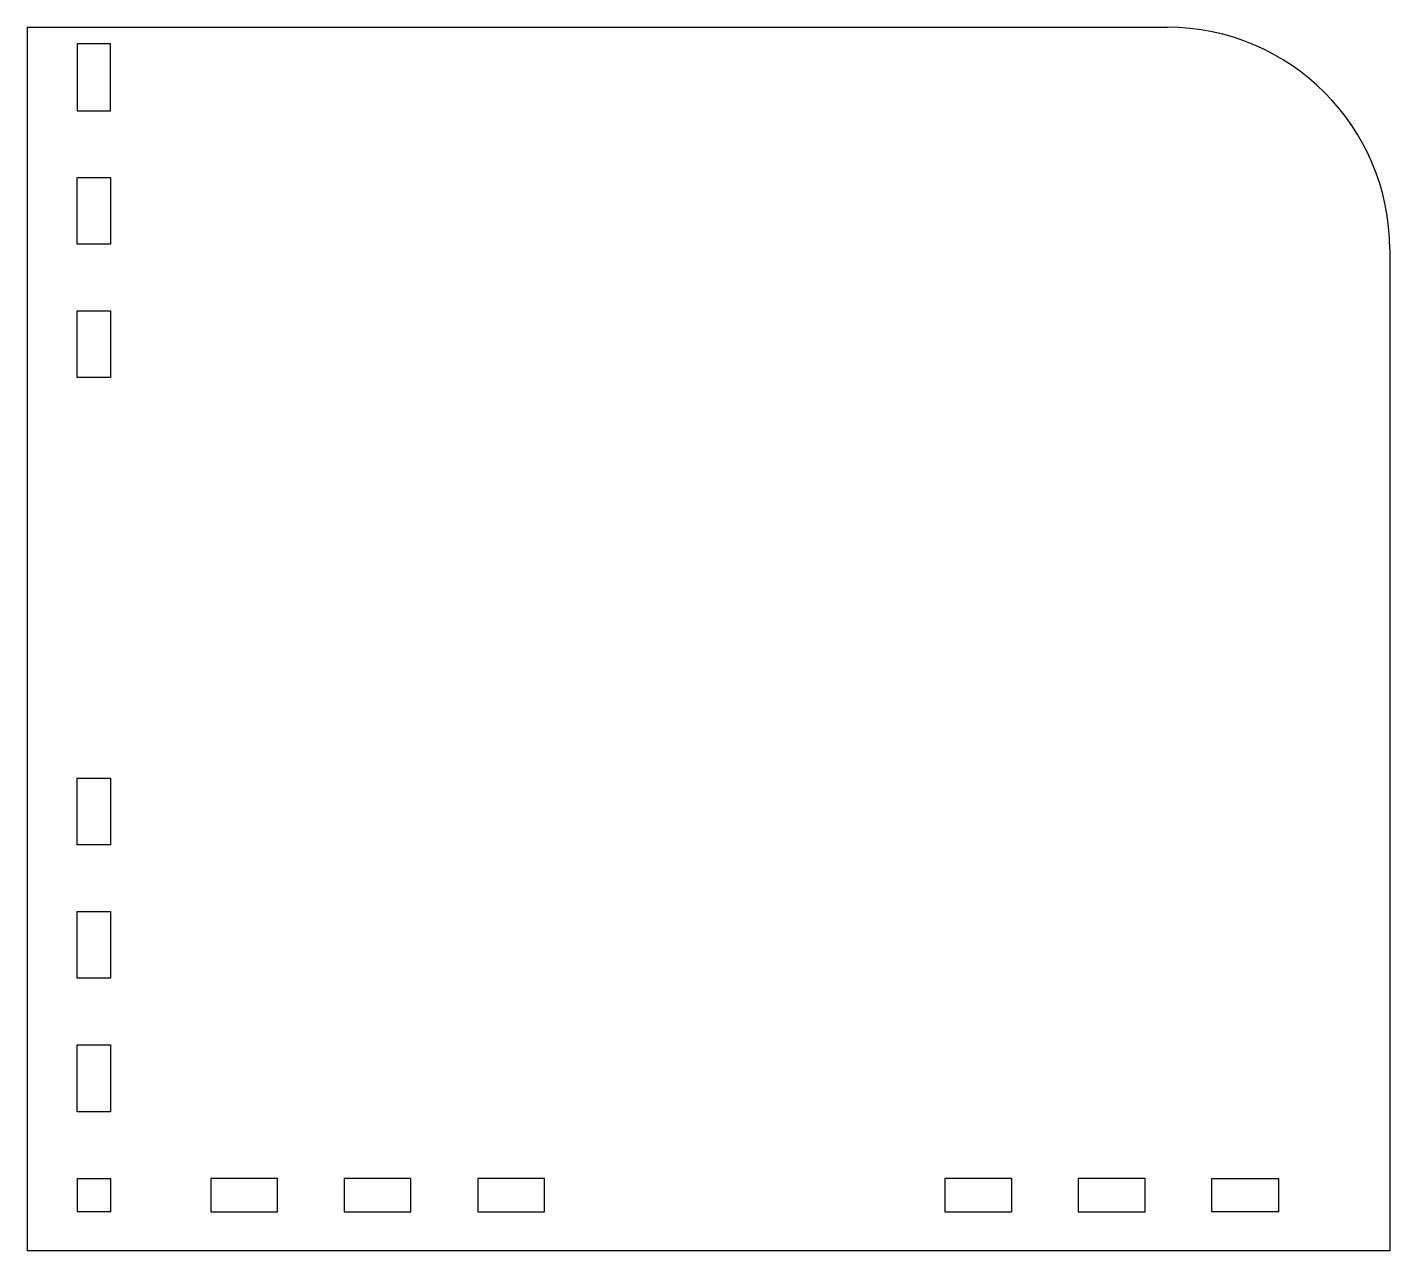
# Model space of a CAD drawing. Header units: millimetres. Extents: x 4424 to 4669, y 4061 to 4281.
import ezdxf

# ---------------------------------------------------------------- set-up
doc = ezdxf.new("R2010")
doc.units = ezdxf.units.MM

msp = doc.modelspace()

# ---------------------------------------------------------------- linework, layer by layer
for p, q in [((4424.21, 4281.08), (4424.21, 4061.08)), ((4424.21, 4281.08), (4629.21, 4281.08)), ((4433.21, 4278.08), (4433.21, 4266.08)), ((4439.21, 4278.08), (4433.21, 4278.08)), ((4439.21, 4266.08), (4439.21, 4278.08)), ((4433.21, 4266.08), (4439.21, 4266.08)), ((4433.21, 4254.08), (4439.21, 4254.08)), ((4433.21, 4242.08), (4433.21, 4254.08)), ((4439.21, 4254.08), (4439.21, 4242.08)), ((4439.21, 4242.08), (4433.21, 4242.08)), ((4669.21, 4241.08), (4669.21, 4061.08)), ((4433.21, 4230.08), (4439.21, 4230.08)), ((4433.21, 4218.08), (4433.21, 4230.08)), ((4439.21, 4230.08), (4439.21, 4218.08)), ((4439.21, 4218.08), (4433.21, 4218.08)), ((4433.21, 4146.08), (4439.21, 4146.08)), ((4433.21, 4134.08), (4433.21, 4146.08)), ((4439.21, 4146.08), (4439.21, 4134.08)), ((4439.21, 4134.08), (4433.21, 4134.08)), ((4433.21, 4122.08), (4439.21, 4122.08)), ((4433.21, 4110.08), (4433.21, 4122.08)), ((4439.21, 4122.08), (4439.21, 4110.08)), ((4439.21, 4110.08), (4433.21, 4110.08)), ((4433.21, 4098.08), (4439.21, 4098.08)), ((4433.21, 4086.08), (4433.21, 4098.08)), ((4439.21, 4098.08), (4439.21, 4086.08)), ((4439.21, 4086.08), (4433.21, 4086.08)), ((4433.21, 4074.08), (4439.21, 4074.08)), ((4433.21, 4074.08), (4433.21, 4068.08)), ((4439.21, 4074.08), (4439.21, 4068.08)), ((4469.21, 4074.08), (4457.21, 4074.08)), ((4457.21, 4074.08), (4457.21, 4068.08)), ((4469.21, 4068.08), (4469.21, 4074.08)), ((4481.21, 4074.08), (4481.21, 4068.08)), ((4493.21, 4074.08), (4481.21, 4074.08)), ((4493.21, 4068.08), (4493.21, 4074.08)), ((4505.21, 4074.08), (4505.21, 4068.08)), ((4517.21, 4074.08), (4505.21, 4074.08)), ((4517.21, 4068.08), (4517.21, 4074.08)), ((4601.21, 4074.08), (4589.21, 4074.08)), ((4589.21, 4074.08), (4589.21, 4068.08)), ((4601.21, 4074.08), (4601.21, 4068.08)), ((4625.21, 4074.08), (4613.21, 4074.08)), ((4613.21, 4074.08), (4613.21, 4068.08)), ((4625.21, 4068.08), (4625.21, 4074.08)), ((4637.21, 4068.08), (4637.21, 4074.08)), ((4637.21, 4074.08), (4649.21, 4074.08)), ((4649.21, 4074.08), (4649.21, 4068.08)), ((4439.21, 4068.08), (4433.21, 4068.08)), ((4457.21, 4068.08), (4469.21, 4068.08)), ((4481.21, 4068.08), (4493.21, 4068.08)), ((4505.21, 4068.08), (4517.21, 4068.08)), ((4589.21, 4068.08), (4601.21, 4068.08)), ((4613.21, 4068.08), (4625.21, 4068.08)), ((4649.21, 4068.08), (4637.21, 4068.08)), ((4669.21, 4061.08), (4424.21, 4061.08))]:
    msp.add_line(p, q)
msp.add_arc((4629.21, 4241.08), 40, 0, 90)

doc.saveas('drawing.dxf')
